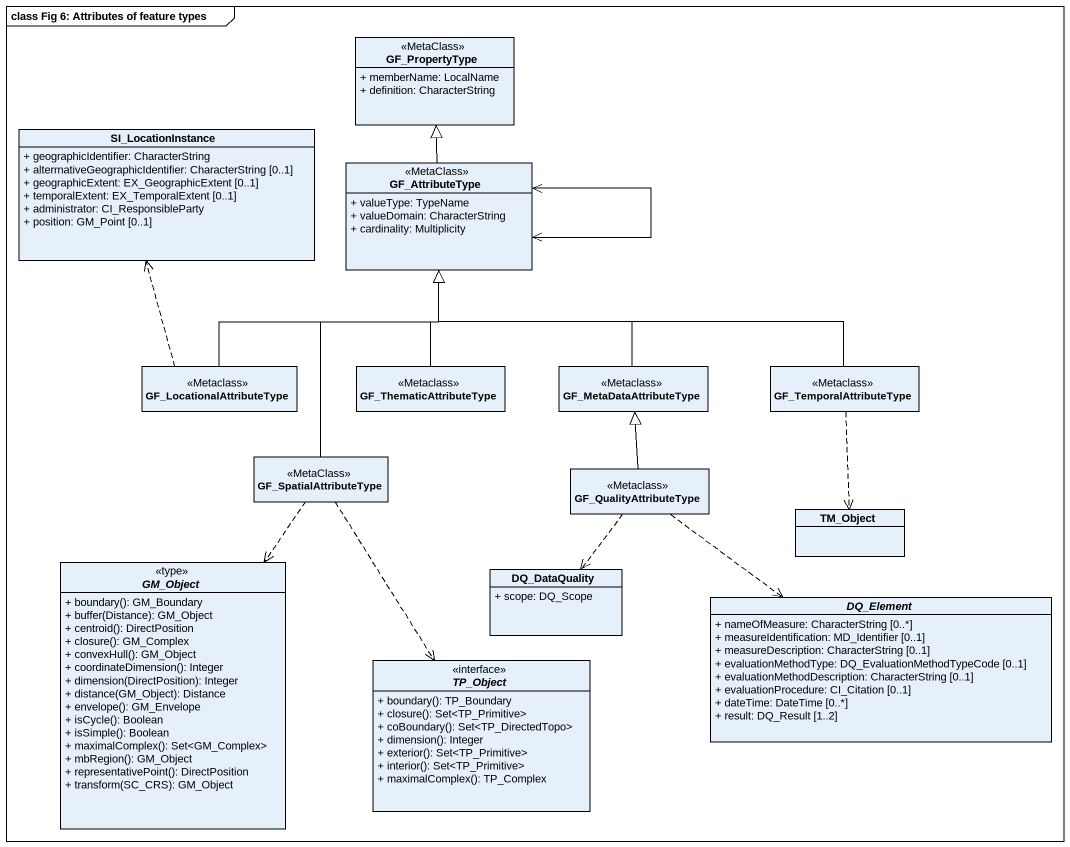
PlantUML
@startuml
mainframe class Fig 6: Attributes of feature types
hide circle
hide empty members
skinparam classAttributeIconSize 0
class GF_PropertyType <<MetaClass>> {
  + memberName: LocalName
  + definition: CharacterString
}
class SI_LocationInstance {
  + geographicIdentifier: CharacterString
  + alterrnativeGeographicIdentifier: CharacterString [0..1]
  + geographicExtent: EX_GeographicExtent [0..1]
  + temporalExtent: EX_TemporalExtent [0..1]
  + administrator: CI_ResponsibleParty
  + position: GM_Point [0..1]
}
class GF_AttributeType <<MetaClass>> {
  + valueType: TypeName
  + valueDomain: CharacterString
  + cardinality: Multiplicity
}
class GF_LocationalAttributeType <<Metaclass>>
class GF_ThematicAttributeType <<Metaclass>>
class GF_MetaDataAttributeType <<Metaclass>>
class GF_TemporalAttributeType <<Metaclass>>
class GF_SpatialAttributeType <<MetaClass>>
class GF_QualityAttributeType <<Metaclass>>
class TM_Object
abstract class GM_Object <<type>> {
  + boundary(): GM_Boundary
  + buffer(Distance): GM_Object
  + centroid(): DirectPosition
  + closure(): GM_Complex
  + convexHull(): GM_Object
  + coordinateDimension(): Integer
  + dimension(DirectPosition): Integer
  + distance(GM_Object): Distance
  + envelope(): GM_Envelope
  + isCycle(): Boolean
  + isSimple(): Boolean
  + maximalComplex(): Set<GM_Complex>
  + mbRegion(): GM_Object
  + representativePoint(): DirectPosition
  + transform(SC_CRS): GM_Object
}
class DQ_DataQuality {
  + scope: DQ_Scope
}
abstract class DQ_Element {
  + nameOfMeasure: CharacterString [0..*]
  + measureIdentification: MD_Identifier [0..1]
  + measureDescription: CharacterString [0..1]
  + evaluationMethodType: DQ_EvaluationMethodTypeCode [0..1]
  + evaluationMethodDescription: CharacterString [0..1]
  + evaluationProcedure: CI_Citation [0..1]
  + dateTime: DateTime [0..*]
  + result: DQ_Result [1..2]
}
interface TP_Object <<interface>> {
  + boundary(): TP_Boundary
  + closure(): Set<TP_Primitive>
  + coBoundary(): Set<TP_DirectedTopo>
  + dimension(): Integer
  + exterior(): Set<TP_Primitive>
  + interior(): Set<TP_Primitive>
  + maximalComplex(): TP_Complex
}
GF_AttributeType -up-|> GF_PropertyType
GF_AttributeType <--> GF_AttributeType
GF_LocationalAttributeType .up.> SI_LocationInstance
GF_LocationalAttributeType -up-|> GF_AttributeType
GF_ThematicAttributeType -up-|> GF_AttributeType
GF_MetaDataAttributeType -up-|> GF_AttributeType
GF_TemporalAttributeType -left-|> GF_AttributeType
GF_TemporalAttributeType ..> TM_Object
GF_SpatialAttributeType -up-|> GF_AttributeType
GF_SpatialAttributeType ..> GM_Object
GF_SpatialAttributeType ..> TP_Object
GF_QualityAttributeType -up-|> GF_MetaDataAttributeType
GF_QualityAttributeType ..> DQ_DataQuality
GF_QualityAttributeType ..> DQ_Element
@enduml
